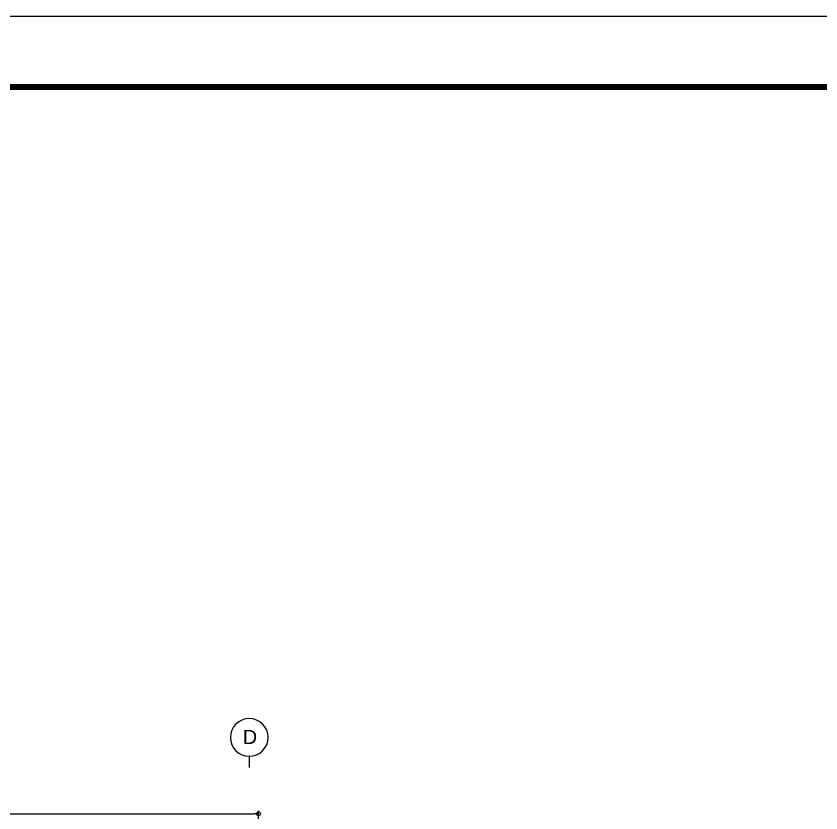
# Model space of a CAD drawing. Header units: millimetres. Extents: x 1073475 to 2890243, y -1340830 to -367733.
# Drawn here: x 1472353 to 1503026, y -398096 to -367733 of the extents above; entities that cross this region are included whole.
import ezdxf
from ezdxf.enums import TextEntityAlignment as Align

# ---------------------------------------------------------------- set-up
doc = ezdxf.new("R2010")
doc.units = ezdxf.units.MM
doc.header["$LTSCALE"] = 50
doc.header["$PDMODE"] = 3
doc.header["$PDSIZE"] = 100
doc.layers.get('Defpoints').update_dxf_attribs({"color": 151})
for name, color, linetype in [('11', 11, 'Continuous'), ('A_BRICK', 3, 'Continuous'), ('C-DIM', 7, 'Continuous'), ('RXCOBAL', 7, 'Continuous'), ('TEX', 3, 'Continuous'), ('TEXT', 3, 'Continuous')]:
    doc.layers.add(name, color=color, linetype=linetype)
doc.styles.add('RXHG', font='arial.ttf')
doc.styles.add('돋움', font='')
doc.styles.get('돋움').set_extended_font_data('Dotum')
doc.dimstyles.new('SAM-300', dxfattribs={"dimscale": 1.5, "dimtxt": 300, "dimasz": 100, "dimexe": 70, "dimexo": 0, "dimgap": 100, "dimtad": 1, "dimdec": 0, "dimzin": 0, "dimdsep": 46, "dimlunit": 6, "dimtxsty": '돋움', "dimblk": 'ORIGIN', "dimcen": 100, "dimclrd": 1, "dimclre": 1, "dimclrt": 7, "dimadec": 0, "dimazin": 0, "dimtfac": 1, "dimtdec": 0, "dimtix": 1, "dimtmove": 2, "dimatfit": 3, "dimfxl": 70, "dimtolj": 1, "dimtzin": 0, "dimlwd": -1, "dimlwe": -1, "dimarcsym": 0})

# ---------------------------------------------------------------- blocks, each defined once
blk = doc.blocks.new('_Origin')
at = {"color": 0, "linetype": 'ByBlock', "lineweight": -2}
blk.add_line((0, 0), (-1, 0), dxfattribs=at)
blk.add_circle((0, 0), 0.5, dxfattribs=at)
blk = doc.blocks.new('*D706')
at = {"layer": 'C-DIM', "color": 1, "ltscale": 0.2, "transparency": 16777216}
for p, q in [((1446991, -399628), (1446991, -398023)), ((1447141, -398128), (1481441, -398128)), ((1481591, -399628), (1481591, -398023))]:
    blk.add_line(p, q, dxfattribs=at)
at = {"layer": 'Defpoints', "color": 0, "ltscale": 0.2, "transparency": 16777216}
for p in [(1481591, -398128), (1446991, -399628), (1481591, -399628)]:
    blk.add_point(p, dxfattribs=at)
at = {"layer": 'C-DIM', "color": 1, "ltscale": 0.2, "transparency": 16777216, "xscale": 150, "yscale": 150, "zscale": 150, "rotation": 180}
blk.add_blockref('_Origin', (1446991, -398128), dxfattribs=at)
at = {"layer": 'C-DIM', "color": 1, "ltscale": 0.2, "transparency": 16777216, "xscale": 150, "yscale": 150, "zscale": 150}
blk.add_blockref('_Origin', (1481591, -398128), dxfattribs=at)
at = {"layer": 'C-DIM', "color": 7, "ltscale": 0.2, "transparency": 16777216, "insert": (1464291, -397709), "char_height": 450, "attachment_point": 5, "style": '돋움'}
blk.add_mtext('\\A1;34,600', dxfattribs=at)
blk = doc.blocks.new('dbox')
at = {"layer": '11'}
blk.add_line((4288, 57600), (81088, 57600), dxfattribs=at)
at = {"layer": '11', "const_width": 150}
blk.add_lwpolyline([(81088, 1800), (4288, 1800), (4288, 57600), (81088, 57600)], close=True, dxfattribs=at)
at = {"layer": 'TEXT', "color": 7}
blk.add_line((0, 59400), (84100, 59400), dxfattribs=at)
at = {"layer": 'TEX', "color": 6, "linetype": 'Continuous', "style": 'RXHG', "width": 1}
for tag, p in [('일자', (76628, 15972)), ('축척', (76628, 13925)), ('설계번호', (76684, 12170))]:
    blk.add_attdef(tag, p, '', height=300, dxfattribs=at)
at = {"layer": 'TEX', "color": 7, "linetype": 'Continuous', "style": 'RXHG', "width": 1}
blk.add_attdef('파일명', (81840, 4453), '', height=300, rotation=90, dxfattribs=at)
at = {"layer": 'TEX', "linetype": 'Continuous', "style": 'RXHG', "width": 1}
for tag, p in [('도면명-1', (77799, 3389)), ('도면명-2', (77799, 2662))]:
    blk.add_attdef(tag, text='', height=400, dxfattribs=at).set_placement(p, align=Align.CENTER)
blk = doc.blocks.new('DD')
at = {"layer": 'RXCOBAL', "color": 7}
blk.add_line((-631, 0), (0, 0), dxfattribs=at)
blk.add_circle((-1711, 0), 1080, dxfattribs=at)
at = {"layer": 'A_BRICK', "style": 'RXHG'}
blk.add_attdef('BUB', text='', height=810, dxfattribs=at).set_placement((-1747, -407), align=Align.CENTER)

msp = doc.modelspace()

# ---------------------------------------------------------------- block references
at = {"xscale": 1.5, "yscale": 1.5, "zscale": 1.5}
msp.add_blockref('dbox', (1410082.7, -456833.1), dxfattribs=at)
ref = msp.add_blockref('DD', (1481240.7, -396360.3), dxfattribs=dict(xscale=-0.6666666666666666, yscale=0.6666666666666666, zscale=0.6666666666666666, rotation=90))
ref.add_attrib('BUB', 'D', dxfattribs={"layer": 'A_BRICK', "height": 540.2, "style": 'RXHG'}).set_placement((1480993.7, -395202.2), align=Align.MIDDLE_LEFT)

# ---------------------------------------------------------------- dimensions: what is measured, and where the dimension line sits
at = {"layer": 'C-DIM', "ltscale": 0.2}
dim = msp.add_linear_dim(base=(1481590.7, -398127.8), p1=(1446990.7, -399627.8), p2=(1481590.7, -399627.8), dimstyle='SAM-300', dxfattribs=at)
dim.commit()
dim.dimension.update_dxf_attribs({"geometry": '*D706', "text_midpoint": (1464290.7, -397709.1)})

doc.saveas('drawing.dxf')
